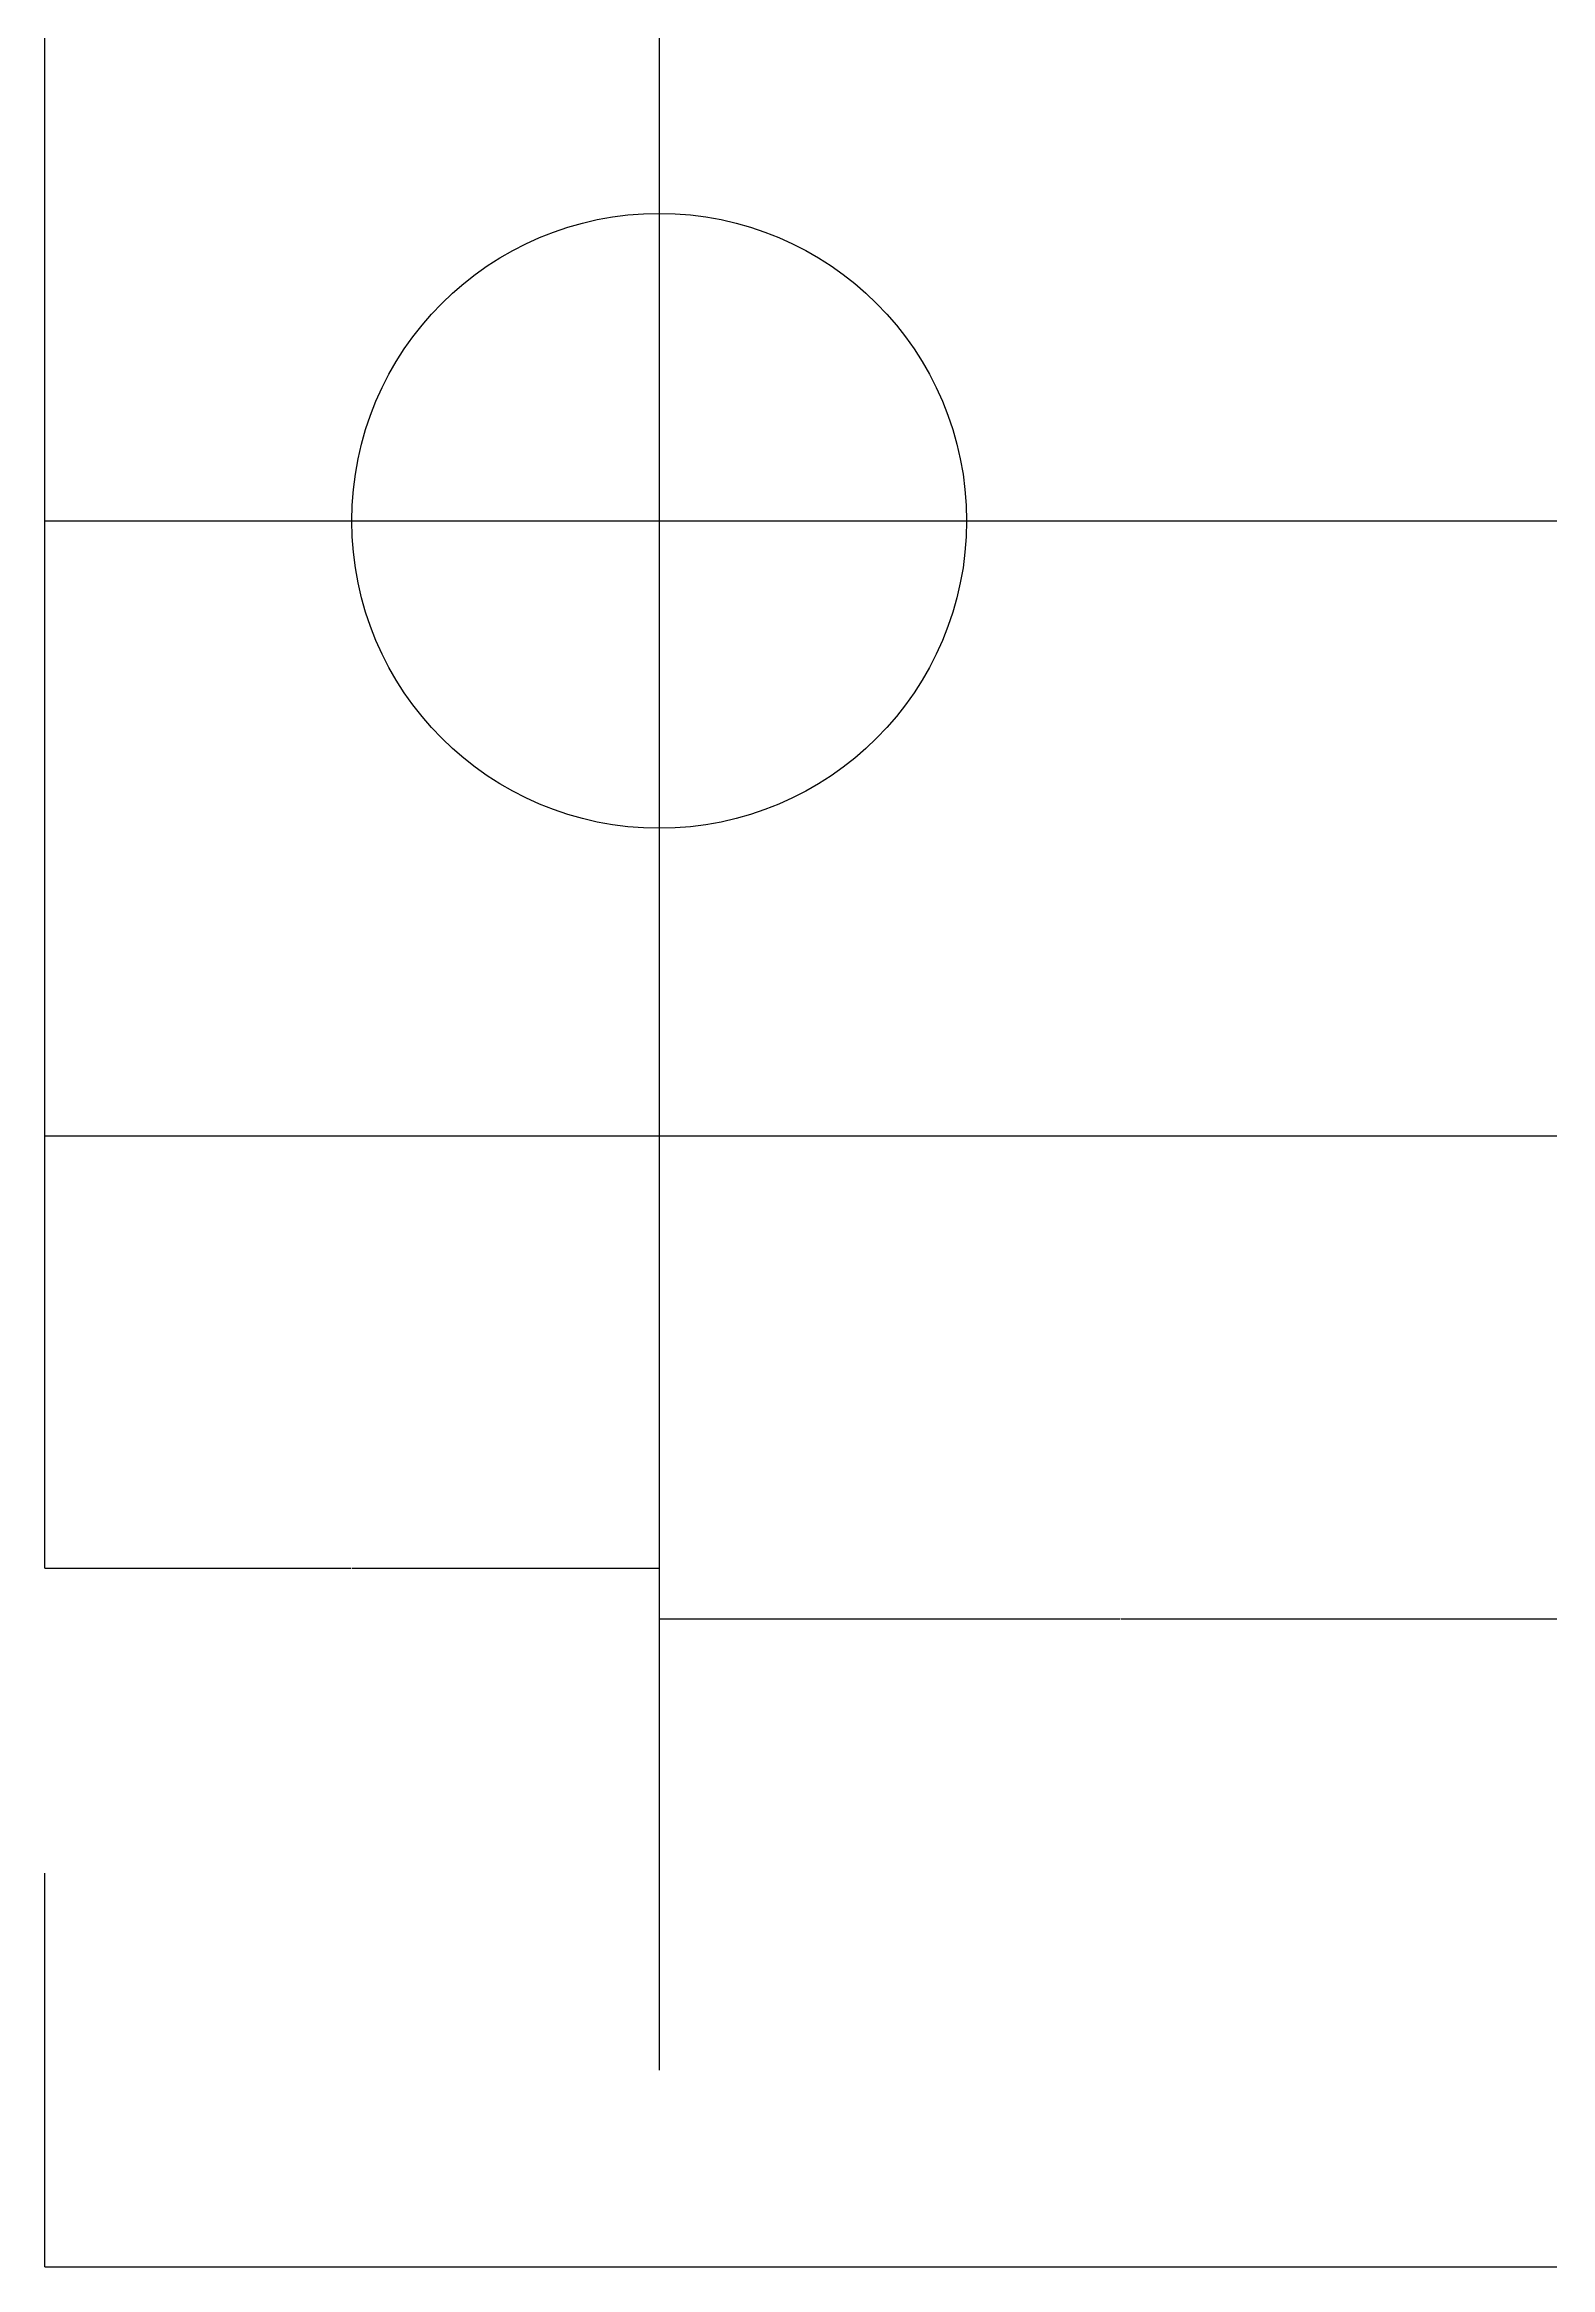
# Model space of a CAD drawing. Header units: metres. Extents: x 5647 to 73999, y 8406 to 50306.
# Drawn here: x 13391 to 14873, y 32247 to 34433 of the extents above; entities that cross this region are included whole.
import ezdxf

# ---------------------------------------------------------------- set-up
doc = ezdxf.new("R2010")
doc.units = ezdxf.units.M
for name, color, linetype in [('AXIS', 9, 'Continuous'), ('CCX', 7, 'Continuous'), ('LI', 7, 'Continuous'), ('LIS', 2, 'Continuous')]:
    doc.layers.add(name, color=color, linetype=linetype)
doc.dimstyles.get("Standard").update_dxf_attribs({"dimtxt": 2.5, "dimasz": 2.5, "dimexe": 1.25, "dimexo": 0.625, "dimtad": 1, "dimcen": 2.5, "dimazin": 3, "dimtfac": 1, "dimtmove": 0, "dimatfit": 3})

# ---------------------------------------------------------------- blocks, each defined once
blk = doc.blocks.new('_CLOSEDFILLED')
at = {"color": 0, "linetype": 'BYBLOCK'}
blk.add_solid([(-1, 0.2), (0, 0), (-1, -0.2)], dxfattribs=at)
blk = doc.blocks.new('*D8')
for p, q in [((13390.79, 32634.64), (13390.79, 32247.35)), ((16415.09, 32634.64), (16415.09, 32247.35)), ((13391.04, 32247.35), (14902.44, 32247.35)), ((14903.44, 32247.35), (16414.84, 32247.35))]:
    blk.add_line(p, q)
at = {"layer": 'Defpoints'}
for p in [(13390.79, 32634.64), (16415.09, 32634.64), (13390.79, 32247.35)]:
    blk.add_point(p, dxfattribs=at)
at = {"xscale": 0.25, "yscale": 0.25, "rotation": 180}
blk.add_blockref('_CLOSEDFILLED', (13390.79, 32247.35), dxfattribs=at)
at = {"xscale": 0.25, "yscale": 0.25}
blk.add_blockref('_CLOSEDFILLED', (16415.09, 32247.35), dxfattribs=at)
at = {"insert": (14902.94, 32247.35), "char_height": 1, "attachment_point": 5}
blk.add_mtext('A', dxfattribs=at)
blk = doc.blocks.new('*D99')
for p, q in [((13390.79, 33359.9), (13390.79, 32934.64)), ((13995.65, 33359.9), (13995.65, 32934.64)), ((13391.04, 32934.64), (13692.72, 32934.64)), ((13693.72, 32934.64), (13995.4, 32934.64))]:
    blk.add_line(p, q)
at = {"layer": 'Defpoints'}
for p in [(13390.79, 33359.9), (13995.65, 33359.9), (13390.79, 32934.64)]:
    blk.add_point(p, dxfattribs=at)
at = {"layer": 'CCX', "xscale": 0.25, "yscale": 0.25, "rotation": 180}
blk.add_blockref('_CLOSEDFILLED', (13390.79, 32934.64), dxfattribs=at)
at = {"layer": 'CCX', "xscale": 0.25, "yscale": 0.25}
blk.add_blockref('_CLOSEDFILLED', (13995.65, 32934.64), dxfattribs=at)
at = {"layer": 'CCX', "insert": (13693.22, 32934.64), "char_height": 1, "attachment_point": 5}
blk.add_mtext('c', dxfattribs=at)
blk = doc.blocks.new('*D100')
for p, q in [((13995.65, 33359.9), (13995.65, 32884.64)), ((14902.94, 33359.9), (14902.94, 32884.64)), ((13995.9, 32884.64), (14448.795, 32884.64)), ((14449.795, 32884.64), (14902.69, 32884.64))]:
    blk.add_line(p, q)
at = {"layer": 'Defpoints'}
for p in [(13995.65, 33359.9), (14902.94, 33359.9), (13995.65, 32884.64)]:
    blk.add_point(p, dxfattribs=at)
at = {"layer": 'CCX', "xscale": 0.25, "yscale": 0.25, "rotation": 180}
blk.add_blockref('_CLOSEDFILLED', (13995.65, 32884.64), dxfattribs=at)
at = {"layer": 'CCX', "xscale": 0.25, "yscale": 0.25}
blk.add_blockref('_CLOSEDFILLED', (14902.94, 32884.64), dxfattribs=at)
at = {"layer": 'CCX', "insert": (14449.295, 32884.64), "char_height": 1, "attachment_point": 5}
blk.add_mtext('e', dxfattribs=at)

msp = doc.modelspace()

# ---------------------------------------------------------------- linework, layer by layer
at = {"layer": 'AXIS'}
for p, q in [((13995.65, 36384.2), (13995.65, 32440.87)), ((13390.79, 33964.76), (16415.09, 33964.76))]:
    msp.add_line(p, q, dxfattribs=at)
at = {"layer": 'LI'}
msp.add_circle((13995.65, 33964.76), 302.43, dxfattribs=at)
at = {"layer": 'LIS'}
for p, q in [((13390.79, 36384.2), (13390.79, 33359.9)), ((13390.79, 33359.9), (16415.09, 33359.9))]:
    msp.add_line(p, q, dxfattribs=at)

# ---------------------------------------------------------------- dimensions: what is measured, and where the dimension line sits
dim = msp.add_linear_dim(base=(13390.79, 32247.35), p1=(13390.79, 32634.64), p2=(16415.09, 32634.64), text='A', dimstyle='Standard')
dim.commit()
dim.dimension.update_dxf_attribs({"geometry": '*D8', "text_midpoint": (14902.94, 32247.35)})
at = {"layer": 'CCX'}
for base, p1, p2, text, picture, middle in [((13390.79, 32934.64), (13390.79, 33359.9), (13995.65, 33359.9), 'c', '*D99', (13693.22, 32934.64)), ((13995.65, 32884.64), (13995.65, 33359.9), (14902.94, 33359.9), 'e', '*D100', (14449.295, 32884.64))]:
    dim = msp.add_linear_dim(base=base, p1=p1, p2=p2, text=text, dimstyle='Standard', dxfattribs=at)
    dim.commit()
    dim.dimension.update_dxf_attribs({"geometry": picture, "text_midpoint": middle})

doc.saveas('drawing.dxf')
